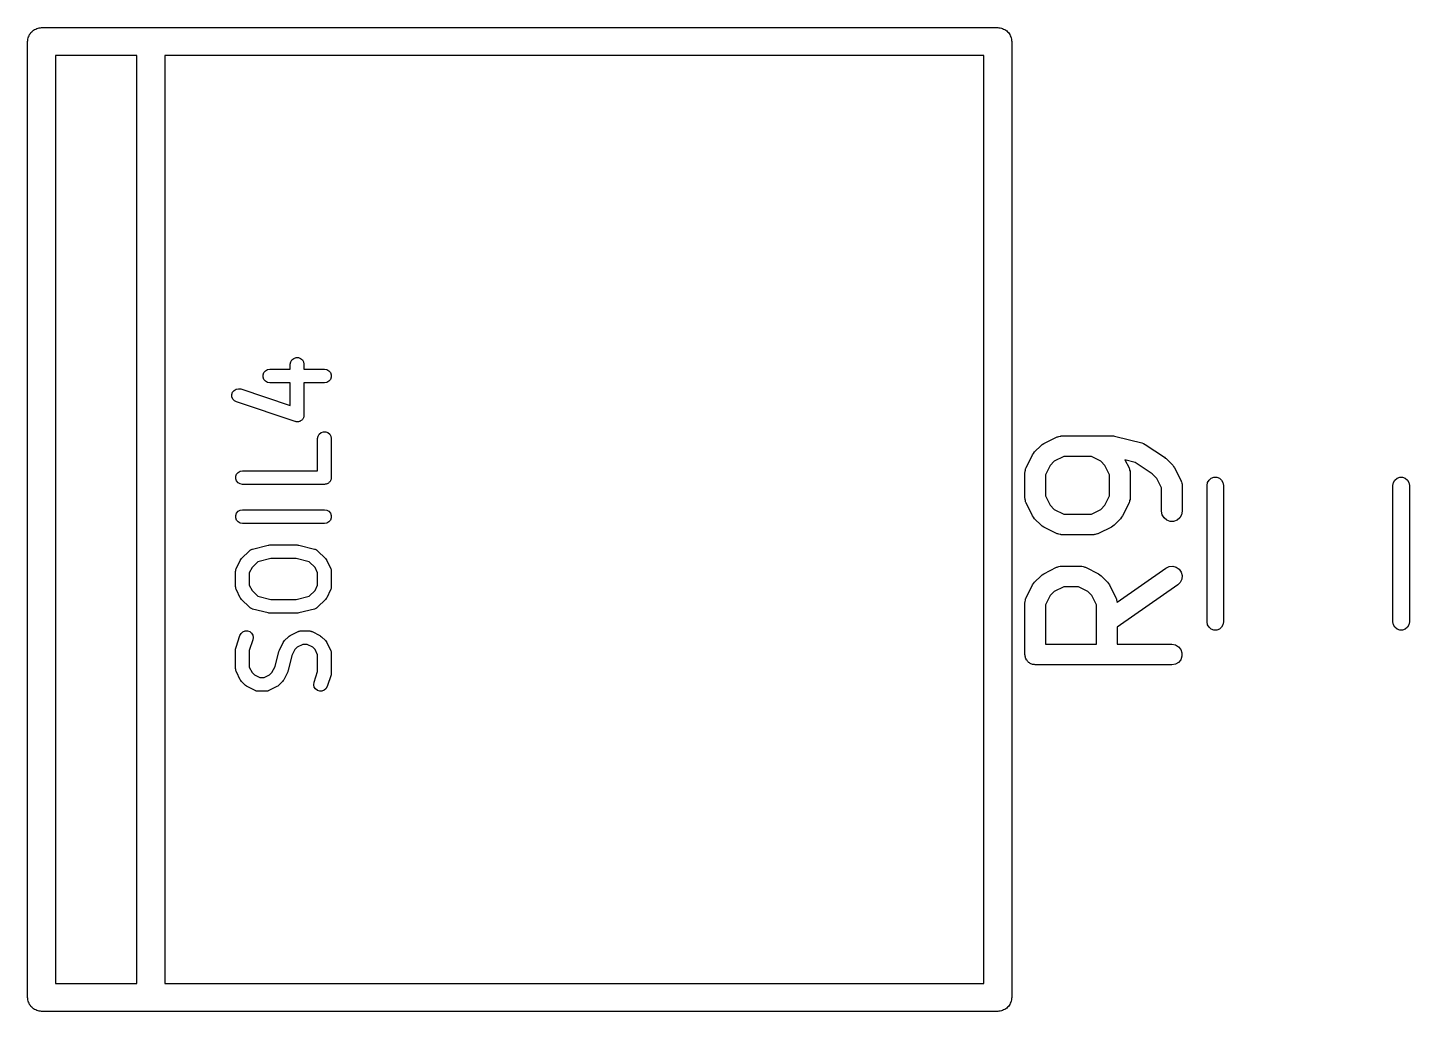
# Model space of a CAD drawing. Extents: x 142.1 to 238.7, y -137.2 to -60.7.
# Drawn here: x 142.3 to 152.41, y -115.49 to -108.29 of the extents above; entities that cross this region are included whole.
import ezdxf

# ---------------------------------------------------------------- set-up
doc = ezdxf.new("R2010")
doc.units = 0
doc.header["$MEASUREMENT"] = 0
doc.layers.add('BLACK', color=7, linetype='CONTINUOUS')

msp = doc.modelspace()

# ---------------------------------------------------------------- linework, layer by layer
at = {"layer": 'Black'}
for p, q in [((142.299, -108.392), (142.301, -108.384)), ((142.301, -108.375), (142.304, -108.366)), ((142.301, -108.384), (142.301, -108.375)), ((142.304, -108.366), (142.305, -108.358)), ((142.305, -108.358), (142.31, -108.35)), ((142.31, -108.35), (142.313, -108.342)), ((142.313, -108.342), (142.319, -108.335)), ((142.319, -108.335), (142.323, -108.327)), ((142.323, -108.327), (142.33, -108.321)), ((142.33, -108.321), (142.336, -108.315)), ((142.336, -108.315), (142.343, -108.31)), ((142.343, -108.31), (142.35, -108.304)), ((142.35, -108.304), (142.358, -108.301)), ((142.358, -108.301), (142.366, -108.297)), ((142.366, -108.297), (142.375, -108.295)), ((142.375, -108.295), (142.383, -108.292)), ((142.383, -108.292), (142.392, -108.292)), ((142.392, -108.292), (142.401, -108.291)), ((142.401, -108.291), (143.201, -108.291)), ((143.201, -108.291), (149.399, -108.291)), ((149.399, -108.291), (149.407, -108.292)), ((149.407, -108.292), (149.416, -108.292)), ((149.416, -108.292), (149.425, -108.295)), ((149.425, -108.295), (149.433, -108.297)), ((149.433, -108.297), (149.441, -108.301)), ((149.441, -108.301), (149.449, -108.304)), ((149.449, -108.304), (149.456, -108.31)), ((149.456, -108.31), (149.464, -108.315)), ((149.464, -108.315), (149.47, -108.321)), ((149.47, -108.321), (149.476, -108.327)), ((149.476, -108.327), (149.481, -108.335)), ((149.481, -108.335), (149.487, -108.342)), ((149.487, -108.342), (149.49, -108.35)), ((149.49, -108.35), (149.494, -108.358)), ((149.494, -108.358), (149.496, -108.366)), ((149.496, -108.366), (149.499, -108.375)), ((149.499, -108.375), (149.499, -108.384)), ((149.499, -108.384), (149.5, -108.392)), ((142.299, -115.388), (142.299, -108.392)), ((149.5, -108.392), (149.5, -115.388)), ((142.502, -108.494), (142.502, -115.286)), ((143.099, -108.494), (142.502, -108.494)), ((143.099, -115.286), (143.099, -108.494)), ((143.303, -108.494), (143.303, -115.286)), ((149.297, -108.494), (143.303, -108.494)), ((149.297, -115.286), (149.297, -108.494)), ((144.233, -110.722), (144.246, -110.711)), ((144.246, -110.711), (144.263, -110.705)), ((144.263, -110.705), (144.28, -110.705)), ((144.28, -110.705), (144.296, -110.711)), ((144.296, -110.711), (144.31, -110.722)), ((144.022, -110.831), (144.028, -110.815)), ((144.028, -110.815), (144.039, -110.802)), ((144.039, -110.802), (144.054, -110.793)), ((144.054, -110.793), (144.071, -110.79)), ((144.071, -110.79), (144.221, -110.79)), ((144.221, -110.754), (144.224, -110.737)), ((144.221, -110.79), (144.221, -110.754)), ((144.224, -110.737), (144.233, -110.722)), ((144.31, -110.722), (144.318, -110.737)), ((144.318, -110.737), (144.321, -110.754)), ((144.321, -110.754), (144.321, -110.79)), ((144.321, -110.79), (144.471, -110.79)), ((144.471, -110.79), (144.489, -110.793)), ((144.489, -110.793), (144.504, -110.802)), ((144.504, -110.802), (144.515, -110.815)), ((144.515, -110.815), (144.521, -110.831)), ((144.022, -110.849), (144.022, -110.831)), ((144.028, -110.865), (144.022, -110.849)), ((144.039, -110.878), (144.028, -110.865)), ((144.054, -110.887), (144.039, -110.878)), ((144.071, -110.89), (144.054, -110.887)), ((144.221, -110.89), (144.071, -110.89)), ((144.221, -111.056), (144.221, -110.89)), ((144.471, -110.89), (144.321, -110.89)), ((144.321, -110.89), (144.321, -111.126)), ((144.489, -110.887), (144.471, -110.89)), ((144.504, -110.878), (144.489, -110.887)), ((144.515, -110.865), (144.504, -110.878)), ((144.521, -110.849), (144.515, -110.865)), ((144.521, -110.831), (144.521, -110.849)), ((143.793, -110.976), (143.799, -110.959)), ((143.794, -110.993), (143.793, -110.976)), ((143.8, -111.009), (143.794, -110.993)), ((143.799, -110.959), (143.81, -110.945)), ((143.812, -111.022), (143.8, -111.009)), ((143.81, -110.945), (143.824, -110.936)), ((143.824, -110.936), (143.841, -110.933)), ((143.841, -110.933), (143.859, -110.935)), ((143.859, -110.935), (144.221, -111.056)), ((143.827, -111.03), (143.812, -111.022)), ((144.256, -111.173), (143.827, -111.03)), ((144.259, -111.174), (144.256, -111.173)), ((144.263, -111.175), (144.259, -111.174)), ((144.268, -111.175), (144.263, -111.175)), ((144.273, -111.176), (144.268, -111.175)), ((144.276, -111.175), (144.273, -111.176)), ((144.28, -111.175), (144.276, -111.175)), ((144.285, -111.173), (144.28, -111.175)), ((144.29, -111.172), (144.285, -111.173)), ((144.293, -111.17), (144.29, -111.172)), ((144.296, -111.169), (144.293, -111.17)), ((144.3, -111.166), (144.296, -111.169)), ((144.305, -111.163), (144.3, -111.166)), ((144.307, -111.16), (144.305, -111.163)), ((144.31, -111.158), (144.307, -111.16)), ((144.312, -111.153), (144.31, -111.158)), ((144.315, -111.15), (144.312, -111.153)), ((144.317, -111.146), (144.315, -111.15)), ((144.318, -111.143), (144.317, -111.146)), ((144.319, -111.138), (144.318, -111.143)), ((144.321, -111.133), (144.319, -111.138)), ((144.321, -111.126), (144.321, -111.129)), ((144.321, -111.129), (144.321, -111.133)), ((144.421, -111.297), (144.424, -111.28)), ((144.421, -111.533), (144.421, -111.297)), ((144.424, -111.28), (144.433, -111.265)), ((144.433, -111.265), (144.446, -111.254)), ((144.446, -111.254), (144.463, -111.248)), ((144.463, -111.248), (144.48, -111.248)), ((144.48, -111.248), (144.496, -111.254)), ((144.496, -111.254), (144.51, -111.265)), ((144.51, -111.265), (144.518, -111.28)), ((144.518, -111.28), (144.521, -111.297)), ((144.521, -111.297), (144.521, -111.583)), ((149.734, -111.335), (149.829, -111.287)), ((149.829, -111.287), (149.833, -111.286)), ((149.833, -111.286), (149.837, -111.284)), ((149.837, -111.284), (149.846, -111.282)), ((149.846, -111.282), (149.854, -111.28)), ((149.854, -111.28), (149.859, -111.28)), ((149.859, -111.28), (149.863, -111.279)), ((149.863, -111.279), (150.244, -111.279)), ((150.244, -111.279), (150.253, -111.281)), ((150.253, -111.281), (150.262, -111.282)), ((150.262, -111.282), (150.452, -111.329)), ((149.605, -111.511), (149.653, -111.416)), ((149.653, -111.416), (149.66, -111.406)), ((149.66, -111.406), (149.667, -111.396)), ((149.667, -111.396), (149.715, -111.349)), ((149.715, -111.349), (149.724, -111.342)), ((149.724, -111.342), (149.734, -111.335)), ((150.452, -111.329), (150.464, -111.334)), ((150.464, -111.334), (150.476, -111.34)), ((150.476, -111.34), (150.619, -111.435)), ((149.6, -111.528), (149.602, -111.519)), ((149.602, -111.519), (149.604, -111.515)), ((149.604, -111.515), (149.605, -111.511)), ((149.782, -111.494), (149.747, -111.562)), ((149.812, -111.464), (149.782, -111.494)), ((149.881, -111.429), (149.812, -111.464)), ((150.083, -111.429), (149.881, -111.429)), ((150.152, -111.464), (150.083, -111.429)), ((150.182, -111.494), (150.152, -111.464)), ((150.216, -111.562), (150.182, -111.494)), ((150.403, -111.472), (150.329, -111.453)), ((150.329, -111.453), (150.359, -111.511)), ((150.359, -111.511), (150.36, -111.515)), ((150.36, -111.515), (150.362, -111.519)), ((150.362, -111.519), (150.363, -111.528)), ((150.529, -111.555), (150.403, -111.472)), ((150.619, -111.435), (150.624, -111.44)), ((150.624, -111.44), (150.63, -111.444)), ((150.63, -111.444), (150.678, -111.492)), ((150.678, -111.492), (150.685, -111.502)), ((150.685, -111.502), (150.692, -111.511)), ((150.692, -111.511), (150.739, -111.606)), ((143.822, -111.574), (143.828, -111.558)), ((143.822, -111.592), (143.822, -111.574)), ((143.828, -111.608), (143.822, -111.592)), ((143.828, -111.558), (143.839, -111.545)), ((143.839, -111.621), (143.828, -111.608)), ((143.839, -111.545), (143.854, -111.536)), ((143.854, -111.63), (143.839, -111.621)), ((143.854, -111.536), (143.871, -111.533)), ((143.871, -111.533), (144.421, -111.533)), ((144.5, -111.623), (144.496, -111.626)), ((144.504, -111.621), (144.5, -111.623)), ((144.506, -111.618), (144.504, -111.621)), ((144.51, -111.615), (144.506, -111.618)), ((144.512, -111.611), (144.51, -111.615)), ((144.515, -111.608), (144.512, -111.611)), ((144.516, -111.604), (144.515, -111.608)), ((144.518, -111.6), (144.516, -111.604)), ((144.519, -111.596), (144.518, -111.6)), ((144.521, -111.592), (144.519, -111.596)), ((144.521, -111.583), (144.521, -111.587)), ((144.521, -111.587), (144.521, -111.592)), ((149.597, -111.545), (149.598, -111.541)), ((149.597, -111.735), (149.597, -111.545)), ((149.598, -111.536), (149.6, -111.528)), ((149.598, -111.541), (149.598, -111.536)), ((149.747, -111.562), (149.747, -111.718)), ((150.216, -111.718), (150.216, -111.562)), ((150.363, -111.528), (150.366, -111.536)), ((150.366, -111.536), (150.366, -111.541)), ((150.366, -111.541), (150.366, -111.545)), ((150.366, -111.545), (150.366, -111.735)), ((150.563, -111.589), (150.529, -111.555)), ((150.597, -111.658), (150.563, -111.589)), ((150.739, -111.606), (150.741, -111.611)), ((150.741, -111.611), (150.743, -111.614)), ((150.743, -111.614), (150.744, -111.623)), ((150.744, -111.623), (150.747, -111.631)), ((150.93, -111.64), (150.934, -111.619)), ((150.934, -111.619), (150.944, -111.601)), ((150.944, -111.601), (150.96, -111.588)), ((150.96, -111.588), (150.98, -111.581)), ((150.98, -111.581), (151, -111.581)), ((151, -111.581), (151.02, -111.588)), ((151.02, -111.588), (151.036, -111.601)), ((151.036, -111.601), (151.046, -111.619)), ((151.046, -111.619), (151.05, -111.64)), ((152.29, -111.64), (152.294, -111.619)), ((152.294, -111.619), (152.304, -111.601)), ((152.304, -111.601), (152.32, -111.588)), ((152.32, -111.588), (152.34, -111.581)), ((152.34, -111.581), (152.36, -111.581)), ((152.36, -111.581), (152.38, -111.588)), ((152.38, -111.588), (152.396, -111.601)), ((152.396, -111.601), (152.406, -111.619)), ((152.406, -111.619), (152.41, -111.64)), ((143.871, -111.633), (143.854, -111.63)), ((144.471, -111.633), (143.871, -111.633)), ((144.476, -111.632), (144.471, -111.633)), ((144.48, -111.632), (144.476, -111.632)), ((144.484, -111.631), (144.48, -111.632)), ((144.489, -111.63), (144.484, -111.631)), ((144.492, -111.628), (144.489, -111.63)), ((144.496, -111.626), (144.492, -111.628)), ((149.747, -111.718), (149.782, -111.786)), ((150.182, -111.786), (150.216, -111.718)), ((150.597, -111.83), (150.597, -111.658)), ((150.747, -111.631), (150.747, -111.636)), ((150.747, -111.636), (150.747, -111.64)), ((150.747, -111.64), (150.747, -111.83)), ((150.93, -112.64), (150.93, -111.64)), ((151.05, -111.64), (151.05, -112.64)), ((152.29, -112.64), (152.29, -111.64)), ((152.41, -111.64), (152.41, -112.64)), ((143.839, -111.83), (143.854, -111.822)), ((143.854, -111.822), (143.871, -111.819)), ((143.871, -111.819), (144.471, -111.819)), ((144.471, -111.819), (144.489, -111.822)), ((144.489, -111.822), (144.504, -111.83)), ((149.598, -111.739), (149.597, -111.735)), ((149.598, -111.744), (149.598, -111.739)), ((149.6, -111.752), (149.598, -111.744)), ((149.602, -111.761), (149.6, -111.752)), ((149.604, -111.765), (149.602, -111.761)), ((149.605, -111.769), (149.604, -111.765)), ((149.653, -111.864), (149.605, -111.769)), ((149.782, -111.786), (149.812, -111.816)), ((149.812, -111.816), (149.881, -111.851)), ((150.083, -111.851), (150.152, -111.816)), ((150.152, -111.816), (150.182, -111.786)), ((150.359, -111.769), (150.311, -111.864)), ((150.36, -111.765), (150.359, -111.769)), ((150.362, -111.761), (150.36, -111.765)), ((150.363, -111.752), (150.362, -111.761)), ((150.366, -111.744), (150.363, -111.752)), ((150.366, -111.735), (150.366, -111.739)), ((150.366, -111.739), (150.366, -111.744)), ((143.822, -111.86), (143.828, -111.844)), ((143.822, -111.877), (143.822, -111.86)), ((143.828, -111.894), (143.822, -111.877)), ((143.828, -111.844), (143.839, -111.83)), ((143.839, -111.907), (143.828, -111.894)), ((143.854, -111.916), (143.839, -111.907)), ((143.871, -111.919), (143.854, -111.916)), ((144.471, -111.919), (143.871, -111.919)), ((144.489, -111.916), (144.471, -111.919)), ((144.504, -111.907), (144.489, -111.916)), ((144.504, -111.83), (144.515, -111.844)), ((144.515, -111.894), (144.504, -111.907)), ((144.515, -111.844), (144.521, -111.86)), ((144.521, -111.877), (144.515, -111.894)), ((144.521, -111.86), (144.521, -111.877)), ((149.66, -111.874), (149.653, -111.864)), ((149.667, -111.884), (149.66, -111.874)), ((149.715, -111.931), (149.667, -111.884)), ((149.881, -111.851), (150.083, -111.851)), ((150.297, -111.884), (150.249, -111.931)), ((150.304, -111.874), (150.297, -111.884)), ((150.311, -111.864), (150.304, -111.874)), ((150.602, -111.856), (150.597, -111.83)), ((150.615, -111.879), (150.602, -111.856)), ((150.635, -111.895), (150.615, -111.879)), ((150.659, -111.904), (150.635, -111.895)), ((150.685, -111.904), (150.659, -111.904)), ((150.71, -111.895), (150.685, -111.904)), ((150.73, -111.879), (150.71, -111.895)), ((150.743, -111.856), (150.73, -111.879)), ((150.747, -111.83), (150.743, -111.856)), ((149.724, -111.938), (149.715, -111.931)), ((149.734, -111.945), (149.724, -111.938)), ((149.829, -111.993), (149.734, -111.945)), ((149.833, -111.994), (149.829, -111.993)), ((149.837, -111.996), (149.833, -111.994)), ((149.846, -111.998), (149.837, -111.996)), ((149.854, -112), (149.846, -111.998)), ((149.859, -112), (149.854, -112)), ((149.863, -112.001), (149.859, -112)), ((150.101, -112.001), (149.863, -112.001)), ((150.105, -112), (150.101, -112.001)), ((150.11, -112), (150.105, -112)), ((150.118, -111.998), (150.11, -112)), ((150.127, -111.996), (150.118, -111.998)), ((150.13, -111.994), (150.127, -111.996)), ((150.134, -111.993), (150.13, -111.994)), ((150.23, -111.945), (150.134, -111.993)), ((150.239, -111.938), (150.23, -111.945)), ((150.249, -111.931), (150.239, -111.938)), ((143.865, -112.176), (143.922, -112.119)), ((143.922, -112.119), (143.926, -112.116)), ((143.926, -112.116), (143.929, -112.113)), ((143.929, -112.113), (143.933, -112.111)), ((143.933, -112.111), (143.936, -112.109)), ((143.936, -112.109), (143.941, -112.108)), ((143.941, -112.108), (143.945, -112.106)), ((143.945, -112.106), (144.059, -112.077)), ((144.059, -112.077), (144.065, -112.077)), ((144.065, -112.077), (144.071, -112.076)), ((144.071, -112.076), (144.271, -112.076)), ((144.271, -112.076), (144.277, -112.077)), ((144.277, -112.077), (144.284, -112.077)), ((144.284, -112.077), (144.398, -112.106)), ((144.398, -112.106), (144.402, -112.108)), ((144.402, -112.108), (144.407, -112.109)), ((144.407, -112.109), (144.41, -112.111)), ((144.41, -112.111), (144.414, -112.113)), ((144.414, -112.113), (144.417, -112.116)), ((144.417, -112.116), (144.421, -112.119)), ((144.421, -112.119), (144.478, -112.176)), ((143.827, -112.246), (143.855, -112.189)), ((143.855, -112.189), (143.86, -112.183)), ((143.86, -112.183), (143.865, -112.176)), ((143.983, -112.199), (143.941, -112.241)), ((144.078, -112.176), (143.983, -112.199)), ((144.265, -112.176), (144.078, -112.176)), ((144.36, -112.199), (144.265, -112.176)), ((144.402, -112.241), (144.36, -112.199)), ((144.478, -112.176), (144.483, -112.183)), ((144.483, -112.183), (144.488, -112.189)), ((144.488, -112.189), (144.516, -112.246)), ((149.846, -112.235), (149.854, -112.232)), ((149.854, -112.232), (149.859, -112.232)), ((149.859, -112.232), (149.863, -112.232)), ((149.863, -112.232), (150.006, -112.232)), ((150.006, -112.232), (150.01, -112.232)), ((150.01, -112.232), (150.014, -112.232)), ((150.014, -112.232), (150.023, -112.235)), ((150.653, -112.234), (150.679, -112.232)), ((150.679, -112.232), (150.704, -112.239)), ((143.821, -112.269), (143.822, -112.266)), ((143.821, -112.383), (143.821, -112.269)), ((143.822, -112.263), (143.823, -112.257)), ((143.822, -112.266), (143.822, -112.263)), ((143.823, -112.257), (143.824, -112.251)), ((143.824, -112.251), (143.826, -112.249)), ((143.826, -112.249), (143.827, -112.246)), ((143.941, -112.241), (143.921, -112.28)), ((143.921, -112.28), (143.921, -112.371)), ((144.421, -112.28), (144.402, -112.241)), ((144.421, -112.371), (144.421, -112.28)), ((144.516, -112.246), (144.517, -112.249)), ((144.517, -112.249), (144.518, -112.251)), ((144.518, -112.251), (144.519, -112.257)), ((144.519, -112.257), (144.521, -112.263)), ((144.521, -112.263), (144.521, -112.266)), ((144.521, -112.266), (144.521, -112.269)), ((144.521, -112.269), (144.521, -112.383)), ((149.667, -112.349), (149.715, -112.301)), ((149.715, -112.301), (149.724, -112.294)), ((149.724, -112.294), (149.734, -112.287)), ((149.734, -112.287), (149.829, -112.24)), ((149.829, -112.24), (149.833, -112.238)), ((149.833, -112.238), (149.837, -112.236)), ((149.837, -112.236), (149.846, -112.235)), ((150.023, -112.235), (150.031, -112.236)), ((150.031, -112.236), (150.035, -112.238)), ((150.035, -112.238), (150.039, -112.24)), ((150.039, -112.24), (150.134, -112.287)), ((150.134, -112.287), (150.144, -112.294)), ((150.144, -112.294), (150.154, -112.301)), ((150.154, -112.301), (150.202, -112.349)), ((150.271, -112.496), (150.629, -112.245)), ((150.629, -112.245), (150.653, -112.234)), ((150.704, -112.239), (150.725, -112.254)), ((150.725, -112.254), (150.74, -112.275)), ((150.745, -112.326), (150.734, -112.35)), ((150.74, -112.275), (150.747, -112.3)), ((150.747, -112.3), (150.745, -112.326)), ((143.822, -112.386), (143.821, -112.383)), ((143.822, -112.389), (143.822, -112.386)), ((143.823, -112.394), (143.822, -112.389)), ((143.824, -112.4), (143.823, -112.394)), ((143.826, -112.402), (143.824, -112.4)), ((143.827, -112.405), (143.826, -112.402)), ((143.855, -112.462), (143.827, -112.405)), ((143.921, -112.371), (143.941, -112.41)), ((143.941, -112.41), (143.983, -112.452)), ((144.36, -112.452), (144.402, -112.41)), ((144.402, -112.41), (144.421, -112.371)), ((144.516, -112.405), (144.488, -112.462)), ((144.517, -112.402), (144.516, -112.405)), ((144.518, -112.4), (144.517, -112.402)), ((144.519, -112.394), (144.518, -112.4)), ((144.521, -112.389), (144.519, -112.394)), ((144.521, -112.383), (144.521, -112.386)), ((144.521, -112.386), (144.521, -112.389)), ((149.605, -112.464), (149.653, -112.368)), ((149.653, -112.368), (149.66, -112.359)), ((149.66, -112.359), (149.667, -112.349)), ((149.812, -112.416), (149.782, -112.446)), ((149.881, -112.382), (149.812, -112.416)), ((149.988, -112.382), (149.881, -112.382)), ((150.057, -112.416), (149.988, -112.382)), ((150.087, -112.446), (150.057, -112.416)), ((150.202, -112.349), (150.208, -112.359)), ((150.208, -112.359), (150.216, -112.368)), ((150.216, -112.368), (150.263, -112.464)), ((150.715, -112.368), (150.271, -112.679)), ((150.734, -112.35), (150.715, -112.368)), ((143.86, -112.469), (143.855, -112.462)), ((143.865, -112.475), (143.86, -112.469)), ((143.922, -112.532), (143.865, -112.475)), ((143.926, -112.535), (143.922, -112.532)), ((143.929, -112.539), (143.926, -112.535)), ((143.983, -112.452), (144.078, -112.476)), ((144.078, -112.476), (144.265, -112.476)), ((144.265, -112.476), (144.36, -112.452)), ((144.417, -112.535), (144.414, -112.539)), ((144.421, -112.532), (144.417, -112.535)), ((144.478, -112.475), (144.421, -112.532)), ((144.483, -112.469), (144.478, -112.475)), ((144.488, -112.462), (144.483, -112.469)), ((149.597, -112.497), (149.598, -112.493)), ((149.597, -112.878), (149.597, -112.497)), ((149.598, -112.489), (149.6, -112.48)), ((149.598, -112.493), (149.598, -112.489)), ((149.6, -112.48), (149.602, -112.471)), ((149.602, -112.471), (149.604, -112.468)), ((149.604, -112.468), (149.605, -112.464)), ((149.782, -112.446), (149.747, -112.515)), ((149.747, -112.515), (149.747, -112.803)), ((150.121, -112.515), (150.087, -112.446)), ((150.121, -112.803), (150.121, -112.515)), ((150.263, -112.464), (150.265, -112.468)), ((150.265, -112.468), (150.267, -112.471)), ((150.267, -112.471), (150.268, -112.48)), ((150.268, -112.48), (150.271, -112.489)), ((150.271, -112.489), (150.27, -112.493)), ((150.27, -112.493), (150.271, -112.496)), ((143.933, -112.54), (143.929, -112.539)), ((143.936, -112.542), (143.933, -112.54)), ((143.941, -112.544), (143.936, -112.542)), ((143.945, -112.546), (143.941, -112.544)), ((144.059, -112.574), (143.945, -112.546)), ((144.065, -112.575), (144.059, -112.574)), ((144.071, -112.576), (144.065, -112.575)), ((144.271, -112.576), (144.071, -112.576)), ((144.277, -112.575), (144.271, -112.576)), ((144.284, -112.574), (144.277, -112.575)), ((144.398, -112.546), (144.284, -112.574)), ((144.402, -112.544), (144.398, -112.546)), ((144.407, -112.542), (144.402, -112.544)), ((144.41, -112.54), (144.407, -112.542)), ((144.414, -112.539), (144.41, -112.54)), ((143.853, -112.738), (143.861, -112.723)), ((143.861, -112.723), (143.874, -112.712)), ((143.874, -112.712), (143.89, -112.705)), ((143.89, -112.705), (143.907, -112.705)), ((143.907, -112.705), (143.924, -112.71)), ((143.924, -112.71), (143.937, -112.721)), ((143.937, -112.721), (143.946, -112.736)), ((143.946, -112.736), (143.95, -112.753)), ((144.22, -112.738), (144.278, -112.71)), ((144.278, -112.71), (144.28, -112.709)), ((144.28, -112.709), (144.283, -112.707)), ((144.283, -112.707), (144.289, -112.706)), ((144.289, -112.706), (144.294, -112.705)), ((144.294, -112.705), (144.297, -112.705)), ((144.297, -112.705), (144.3, -112.704)), ((144.3, -112.704), (144.357, -112.704)), ((144.357, -112.704), (144.36, -112.705)), ((144.36, -112.705), (144.363, -112.705)), ((144.363, -112.705), (144.368, -112.706)), ((144.368, -112.706), (144.374, -112.707)), ((144.374, -112.707), (144.377, -112.709)), ((144.377, -112.709), (144.38, -112.71)), ((144.38, -112.71), (144.437, -112.738)), ((150.271, -112.679), (150.271, -112.803)), ((150.934, -112.661), (150.93, -112.64)), ((150.944, -112.679), (150.934, -112.661)), ((150.96, -112.692), (150.944, -112.679)), ((150.98, -112.699), (150.96, -112.692)), ((151, -112.699), (150.98, -112.699)), ((151.02, -112.692), (151, -112.699)), ((151.036, -112.679), (151.02, -112.692)), ((151.046, -112.661), (151.036, -112.679)), ((151.05, -112.64), (151.046, -112.661)), ((152.294, -112.661), (152.29, -112.64)), ((152.304, -112.679), (152.294, -112.661)), ((152.32, -112.692), (152.304, -112.679)), ((152.34, -112.699), (152.32, -112.692)), ((152.36, -112.699), (152.34, -112.699)), ((152.38, -112.692), (152.36, -112.699)), ((152.396, -112.679), (152.38, -112.692)), ((152.406, -112.661), (152.396, -112.679)), ((152.41, -112.64), (152.406, -112.661)), ((143.821, -112.84), (143.823, -112.832)), ((143.823, -112.832), (143.824, -112.824)), ((143.824, -112.824), (143.853, -112.738)), ((143.947, -112.77), (143.921, -112.848)), ((143.95, -112.753), (143.947, -112.77)), ((144.141, -112.846), (144.17, -112.789)), ((144.17, -112.789), (144.174, -112.783)), ((144.174, -112.783), (144.179, -112.776)), ((144.179, -112.776), (144.208, -112.748)), ((144.208, -112.748), (144.214, -112.743)), ((144.214, -112.743), (144.22, -112.738)), ((144.272, -112.824), (144.255, -112.841)), ((144.312, -112.804), (144.272, -112.824)), ((144.345, -112.804), (144.312, -112.804)), ((144.385, -112.824), (144.345, -112.804)), ((144.402, -112.841), (144.385, -112.824)), ((144.437, -112.738), (144.443, -112.743)), ((144.443, -112.743), (144.45, -112.748)), ((144.45, -112.748), (144.478, -112.776)), ((144.478, -112.776), (144.483, -112.783)), ((144.483, -112.783), (144.488, -112.789)), ((144.488, -112.789), (144.516, -112.846)), ((149.747, -112.803), (150.121, -112.803)), ((150.271, -112.803), (150.672, -112.803)), ((150.672, -112.803), (150.698, -112.808)), ((150.698, -112.808), (150.721, -112.821)), ((150.721, -112.821), (150.737, -112.841)), ((143.821, -112.983), (143.821, -112.84)), ((143.921, -112.848), (143.921, -112.971)), ((144.11, -112.965), (144.137, -112.856)), ((144.137, -112.856), (144.139, -112.851)), ((144.139, -112.851), (144.141, -112.846)), ((144.233, -112.886), (144.206, -112.995)), ((144.255, -112.841), (144.233, -112.886)), ((144.421, -112.88), (144.402, -112.841)), ((144.421, -113.003), (144.421, -112.88)), ((144.516, -112.846), (144.517, -112.849)), ((144.517, -112.849), (144.518, -112.851)), ((144.518, -112.851), (144.519, -112.857)), ((144.519, -112.857), (144.521, -112.863)), ((144.521, -112.863), (144.521, -112.866)), ((144.521, -112.866), (144.521, -112.869)), ((144.521, -112.869), (144.521, -113.011)), ((149.599, -112.885), (149.597, -112.878)), ((149.599, -112.891), (149.599, -112.885)), ((149.601, -112.897), (149.599, -112.891)), ((149.602, -112.904), (149.601, -112.897)), ((149.605, -112.909), (149.602, -112.904)), ((149.607, -112.916), (149.605, -112.909)), ((149.612, -112.921), (149.607, -112.916)), ((149.615, -112.926), (149.612, -112.921)), ((149.62, -112.931), (149.615, -112.926)), ((149.624, -112.936), (149.62, -112.931)), ((149.63, -112.939), (149.624, -112.936)), ((149.635, -112.943), (149.63, -112.939)), ((150.721, -112.936), (150.698, -112.949)), ((150.737, -112.916), (150.721, -112.936)), ((150.737, -112.841), (150.746, -112.865)), ((150.746, -112.891), (150.737, -112.916)), ((150.746, -112.865), (150.746, -112.891)), ((143.822, -112.986), (143.821, -112.983)), ((143.822, -112.989), (143.822, -112.986)), ((143.823, -112.994), (143.822, -112.989)), ((143.824, -113), (143.823, -112.994)), ((143.826, -113.002), (143.824, -113)), ((143.827, -113.005), (143.826, -113.002)), ((143.855, -113.062), (143.827, -113.005)), ((143.921, -112.971), (143.941, -113.01)), ((143.941, -113.01), (143.958, -113.027)), ((143.958, -113.027), (143.998, -113.047)), ((144.031, -113.047), (144.07, -113.027)), ((144.07, -113.027), (144.087, -113.01)), ((144.087, -113.01), (144.11, -112.965)), ((144.202, -113.005), (144.173, -113.062)), ((144.203, -113), (144.202, -113.005)), ((144.206, -112.995), (144.203, -113)), ((144.395, -113.081), (144.421, -113.003)), ((144.519, -113.027), (144.49, -113.113)), ((144.52, -113.019), (144.519, -113.027)), ((144.521, -113.011), (144.52, -113.019)), ((149.641, -112.945), (149.635, -112.943)), ((149.647, -112.949), (149.641, -112.945)), ((149.653, -112.95), (149.647, -112.949)), ((149.659, -112.952), (149.653, -112.95)), ((149.666, -112.952), (149.659, -112.952)), ((149.672, -112.953), (149.666, -112.952)), ((150.672, -112.953), (149.672, -112.953)), ((150.698, -112.949), (150.672, -112.953)), ((143.86, -113.069), (143.855, -113.062)), ((143.865, -113.075), (143.86, -113.069)), ((143.893, -113.104), (143.865, -113.075)), ((143.9, -113.109), (143.893, -113.104)), ((143.906, -113.113), (143.9, -113.109)), ((143.963, -113.142), (143.906, -113.113)), ((143.966, -113.143), (143.963, -113.142)), ((143.998, -113.047), (144.031, -113.047)), ((144.065, -113.142), (144.062, -113.143)), ((144.122, -113.113), (144.065, -113.142)), ((144.129, -113.109), (144.122, -113.113)), ((144.135, -113.104), (144.129, -113.109)), ((144.164, -113.075), (144.135, -113.104)), ((144.169, -113.069), (144.164, -113.075)), ((144.173, -113.062), (144.169, -113.069)), ((144.393, -113.099), (144.395, -113.081)), ((144.396, -113.116), (144.393, -113.099)), ((144.405, -113.13), (144.396, -113.116)), ((144.419, -113.141), (144.405, -113.13)), ((144.436, -113.147), (144.419, -113.141)), ((144.469, -113.14), (144.453, -113.146)), ((144.482, -113.128), (144.469, -113.14)), ((144.49, -113.113), (144.482, -113.128)), ((143.969, -113.144), (143.966, -113.143)), ((143.974, -113.145), (143.969, -113.144)), ((143.98, -113.147), (143.974, -113.145)), ((143.983, -113.147), (143.98, -113.147)), ((143.986, -113.147), (143.983, -113.147)), ((144.043, -113.147), (143.986, -113.147)), ((144.046, -113.147), (144.043, -113.147)), ((144.049, -113.147), (144.046, -113.147)), ((144.054, -113.145), (144.049, -113.147)), ((144.06, -113.144), (144.054, -113.145)), ((144.062, -113.143), (144.06, -113.144)), ((144.453, -113.146), (144.436, -113.147)), ((142.502, -115.286), (143.099, -115.286)), ((143.303, -115.286), (149.297, -115.286)), ((142.301, -115.396), (142.299, -115.388)), ((142.301, -115.405), (142.301, -115.396)), ((142.304, -115.414), (142.301, -115.405)), ((142.305, -115.422), (142.304, -115.414)), ((142.31, -115.43), (142.305, -115.422)), ((142.313, -115.438), (142.31, -115.43)), ((142.319, -115.445), (142.313, -115.438)), ((142.323, -115.453), (142.319, -115.445)), ((142.33, -115.459), (142.323, -115.453)), ((142.336, -115.465), (142.33, -115.459)), ((142.343, -115.47), (142.336, -115.465)), ((149.464, -115.465), (149.456, -115.47)), ((149.47, -115.459), (149.464, -115.465)), ((149.476, -115.453), (149.47, -115.459)), ((149.481, -115.445), (149.476, -115.453)), ((149.487, -115.438), (149.481, -115.445)), ((149.49, -115.43), (149.487, -115.438)), ((149.494, -115.422), (149.49, -115.43)), ((149.496, -115.414), (149.494, -115.422)), ((149.499, -115.405), (149.496, -115.414)), ((149.5, -115.388), (149.499, -115.396)), ((149.499, -115.396), (149.499, -115.405)), ((142.35, -115.476), (142.343, -115.47)), ((142.358, -115.479), (142.35, -115.476)), ((142.366, -115.483), (142.358, -115.479)), ((142.375, -115.485), (142.366, -115.483)), ((142.383, -115.488), (142.375, -115.485)), ((142.392, -115.488), (142.383, -115.488)), ((142.401, -115.489), (142.392, -115.488)), ((143.201, -115.489), (142.401, -115.489)), ((149.399, -115.489), (143.201, -115.489)), ((149.407, -115.488), (149.399, -115.489)), ((149.416, -115.488), (149.407, -115.488)), ((149.425, -115.485), (149.416, -115.488)), ((149.433, -115.483), (149.425, -115.485)), ((149.441, -115.479), (149.433, -115.483)), ((149.449, -115.476), (149.441, -115.479)), ((149.456, -115.47), (149.449, -115.476))]:
    msp.add_line(p, q, dxfattribs=at)

doc.saveas('drawing.dxf')
